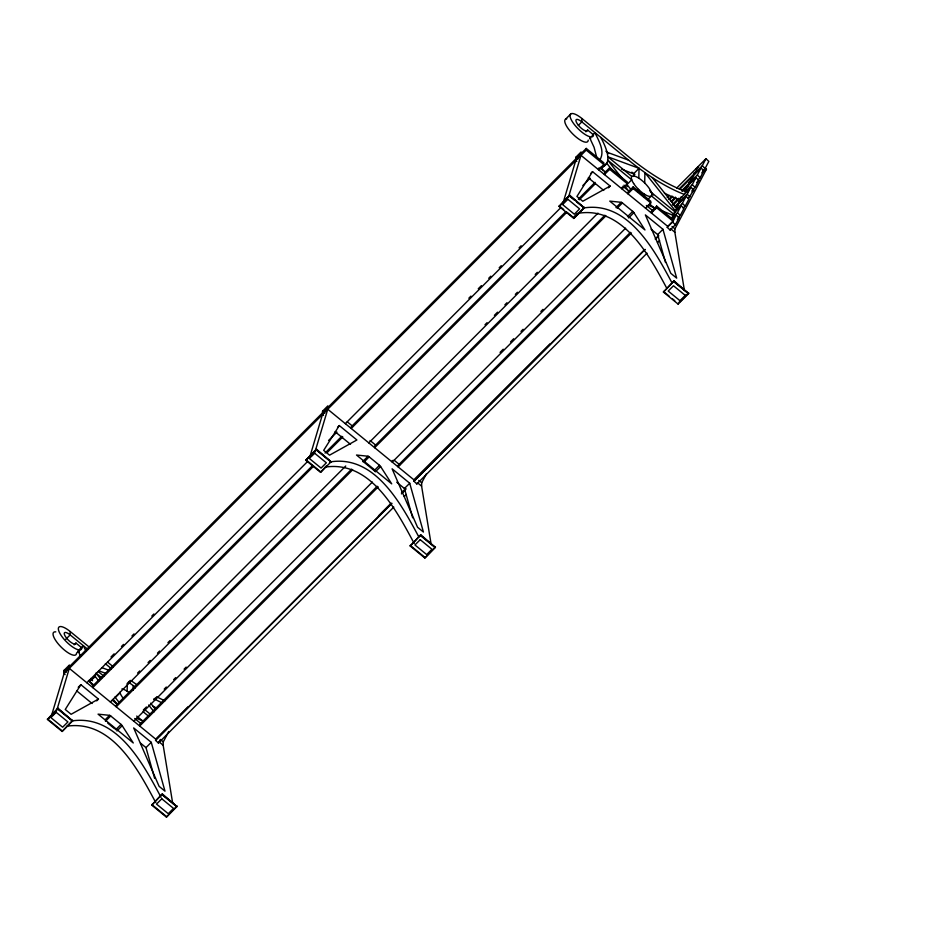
<?xml version="1.0" encoding="UTF-8"?>
<svg xmlns="http://www.w3.org/2000/svg" width="949" height="949" viewBox="0 0 949 949"><rect width="100%" height="100%" fill="white"/><g stroke="black" fill="none" stroke-linecap="round" stroke-linejoin="round"><path stroke-width="1.42" d="M47.45 719.461L58.019 708.251L72.67 720.896L62.124 731.465L47.45 719.461L58.019 708.251M62.124 731.465L72.682 720.267M69.336 666.696L69.384 665.024L64.105 670.314L63.974 673.707L586.209 150.096L586.257 148.424L603.861 162.837L603.813 164.509L598.582 169.752L598.629 168.08M55.801 631.856A15.777 5.077 44.9 0 0 60.712 646.637A15.777 5.077 44.9 0 0 76.537 653.149L81.804 647.859A15.777 5.077 44.9 0 1 69.906 644.94A15.777 5.077 44.9 0 1 58.34 628.641A15.777 5.077 44.9 0 1 70.25 631.559L70.155 634.905L65.766 639.306M127.119 691.192L127.308 684.158M133.145 690.125L133.251 685.617L128.483 682.165M151.757 805.12L162.326 793.91L176.977 806.555L166.431 817.125L151.757 805.12L162.326 793.91M172.73 803.53L163.169 745.238L163.264 741.893L168.732 731.525M166.431 817.125L177 805.926M305.886 460.348L316.456 449.138L331.106 461.783L320.56 472.353L305.886 460.348L316.456 449.138M320.56 472.353L326.326 465.959M322.506 412.874L322.541 411.202L327.82 405.911L327.773 407.584M392.317 460.431L392.269 462.104L625.605 228.175M410.205 546.007L420.763 534.797L435.413 547.431L424.867 558.012L410.205 546.007L420.763 534.797M431.166 544.418L421.605 486.125L421.7 482.78L426.492 473.705M424.867 558.012L435.437 546.814M559.139 206.431L569.708 195.221L584.359 207.867L573.801 218.448L559.139 206.431L569.708 195.221M573.801 218.448L584.37 207.238M575.746 158.958L575.794 157.285L581.073 151.994L581.025 153.667M591.737 136.597L593.493 134.829A15.777 5.077 44.9 0 1 581.583 131.911A15.777 5.077 44.9 0 1 570.029 115.612A15.777 5.077 44.9 0 1 581.939 118.53L581.844 121.875L578.332 125.398M609.721 167.641L604.501 172.884L604.454 174.557L609.685 169.313L609.721 167.641L627.325 182.054L627.289 183.726L622.058 188.981L622.093 187.297M633.197 186.858L627.965 192.101L627.918 193.786L633.149 188.531L633.197 186.858L650.8 201.271L650.753 202.944L645.522 208.199M633.718 176.419L633.79 173.608L639.057 168.317L644.94 172.588L644.679 182.967M638.452 192.089L638.523 189.397M638.807 178.163L639.057 168.317A120.393 38.779 44.9 0 1 628.629 160.179L581.844 121.875A7.889 2.539 44.9 0 0 575.889 120.416A7.889 2.539 44.9 0 0 581.678 128.566A7.889 2.539 44.9 0 0 587.633 130.025L593.493 134.829M644.312 196.894L644.383 194.201M656.661 206.075L651.429 211.33L651.394 213.003L656.625 207.748L656.661 206.075L673.612 219.954M663.446 292.09L674.015 280.88L688.666 293.526L678.12 304.095L663.446 292.09L674.015 280.88M684.419 290.501L674.858 232.22L674.941 228.863L706.436 169.219L704.478 167.617M678.12 304.095L678.132 303.478M51.922 714.217L64.022 673.66L65.125 674.561M57.189 708.927L69.301 668.369L156.063 739.425L155.565 740.386L158.424 743.067L393.811 507.074M309.552 457.809L322.458 414.547L323.562 415.448M315.626 449.814L327.737 409.256L414.499 480.313L414.001 481.273L416.86 483.954L647.052 253.158M562.793 203.893L575.711 160.63L576.814 161.532M568.878 195.897L580.978 155.339L667.752 226.396L667.242 227.357L670.113 230.038L675.391 224.747L679.093 217.736L676.222 215.043L672.046 219.243M678.594 202.303L679.057 201.651M678.499 204.83L676.969 206.657M686.008 188.27L687.503 186.467M679.698 201.437L681.228 199.504M688.784 183.003L690.362 181.129M686.518 189.646L684.976 191.473M693.731 173.643L694.182 172.991M695.89 169.551L696.696 168.483M691.43 180.346L689.947 182.089M693.612 176.194L692.082 178.021M696.4 170.903L694.858 172.754M158.424 743.067L160.322 739.485L163.264 741.893M416.86 483.954L417.489 482.756L421.605 486.125M664.407 193.098A120.393 38.779 44.9 0 0 668.167 194.972L669.294 195.506A120.393 38.779 44.9 0 0 679.33 199.776L680.35 197.843M672.295 216.23L675.308 212.078L651.477 192.564M673.956 213.074L681.121 205.731L683.992 208.412L680.291 215.435L678.191 217.535M679.33 199.776L690.896 187.261L693.766 189.942L688.298 198.732M667.242 227.357L672.521 222.066L676.222 215.043M661.5 210.631L673.517 215.47L672.189 217.997L677.42 212.754L681.121 205.731M675.036 210.737L682.355 203.394L686.068 196.372L688.938 199.053L685.225 206.075L683.138 208.175M674.632 206.87L687.195 194.284L690.896 187.261M684.917 192.018L692.248 184.675L695.949 177.653L698.82 180.334L695.107 187.356L691.975 190.5M681.619 190.796L697.313 175.055L701.026 168.044L703.897 170.725L700.184 177.748L698.096 179.835M679.235 188.827L702.26 165.743L705.961 158.72L708.832 161.401L705.131 168.424L702.485 171.069M670.113 230.038L670.741 228.851L674.858 232.22M80.855 684.68L65.244 709.484L71.104 714.289L98.459 699.093L80.855 684.68L78.221 687.325M339.291 425.555L323.68 450.372L329.54 455.176L356.895 439.98L339.291 425.555L337.536 427.323M592.544 171.65L576.933 196.455L582.793 201.259L610.148 186.063L592.544 171.65L590.788 173.406M675.973 207.309L676.767 206.858M599.934 159.764C605.284 151.081 598.594 140.713 594.999 132.646L592.366 135.292M676.174 207.036L676.696 206.431M676.234 208.922L676.174 208.59M684.727 191.224L685.415 190.488M692.521 177.024L690.943 178.91L691.904 178.198M687.135 187.38L688.642 185.458L687.776 186.182M696.993 168.685L698.523 166.739L697.634 167.498M565.64 119.111L570.918 113.821M74.176 644.822L75.944 643.054L81.804 647.859M585.865 131.792L587.633 130.025M78.921 650.089L83.322 645.676L85.956 651.038M64.022 672.034L586.257 148.424M48.494 718.263L57.735 709.01L71.661 720.421M306.93 459.15L316.171 449.897L329.03 460.419M560.183 205.233L569.412 195.98L574.774 200.369M52.871 715.155L56.382 711.631M110.997 656.993L114.141 653.837M121.46 646.494L123.56 644.407M131.923 636.008L134.023 633.908M151.804 616.079L153.892 613.979M311.308 456.042L314.819 452.519M468.842 298.211L470.929 296.112M478.26 288.769L481.404 285.625M488.723 278.282L490.811 276.183M499.186 267.784L501.274 265.684M519.067 247.855L521.155 245.755M86.893 682.782L307.63 461.475M328.556 440.502L336.919 432.103M345.329 423.669L560.871 207.57M582.852 185.541L590.171 178.198M93.393 686.151L89.752 681.548L95.03 676.257A65.552 21.115 44.9 0 0 95.979 673.387M603.267 170.82L601.441 168.519L606.719 163.228L614.003 172.445M312.494 465.651L92.812 685.913L92.765 687.586L313.502 466.279M325.044 453.064L341.782 436.291M565.734 211.746L351.249 426.801L351.201 428.474L566.743 212.374M578.297 199.16L595.035 182.374M327.097 452.649L342.791 436.908M579.293 199.788L594.987 184.047M574.121 216.645L577.194 213.561M96.703 700.848L98.459 699.093M608.392 187.819L610.148 186.063M127.142 683.553L130.286 680.397M137.605 673.055L139.705 670.967M148.068 662.568L150.167 660.468M157.487 653.126L159.574 651.038M167.949 642.639L170.037 640.539M484.986 324.772L487.074 322.672M494.405 315.329L497.537 312.185M504.868 304.843L506.956 302.743M515.331 294.344L517.419 292.256M535.212 274.415L537.3 272.316M110.369 701.999L345.744 466.006M368.805 442.886L597.941 213.145M115.636 697.23L120.025 692.829M626.435 185.091L631.714 179.8L607.704 160.144A63.832 20.558 44.9 0 0 607.787 156.787A65.564 21.115 44.9 0 0 606.992 152.208L628.629 160.179M351.652 469.138L116.276 705.131L116.229 706.803L352.66 469.767M604.904 215.233L374.713 446.018L374.665 447.691L605.901 215.85M105.173 719.757L109.574 715.344A1.969 0.641 44.9 0 1 110.725 715.973L121.057 724.419A1.969 0.641 44.9 0 1 122.184 725.677L133.275 742.972L98.067 714.146L109.574 715.344M362.732 461.522L368.01 456.232A1.969 0.641 44.9 0 1 369.161 456.86L379.493 465.307A1.969 0.641 44.9 0 1 380.62 466.564L391.712 483.86L356.504 455.034L368.01 456.232M615.984 207.606L621.263 202.315A1.969 0.641 44.9 0 1 622.414 202.944L632.734 211.39A1.969 0.641 44.9 0 1 633.873 212.647L644.964 229.955L609.756 201.117L621.263 202.315M105.446 721.264L110.725 715.973M369.161 456.86L363.894 462.139L374.214 470.597L379.493 465.307M617.135 208.234L622.414 202.944M115.778 729.71L121.057 724.419M627.467 216.68L632.734 211.39M116.917 730.967L122.184 725.677M375.353 471.855L380.62 466.564M628.606 217.938L633.873 212.647M647.882 199.444L651.394 195.909L674.051 214.462M143.299 710.113L146.431 706.958M153.75 699.615L155.85 697.527M164.213 689.128L166.312 687.029M173.631 679.686L175.719 677.598M184.094 669.199L186.182 667.1M500.087 352.387L503.219 349.232M510.55 341.889L513.682 338.746M521.013 331.403L523.101 329.303M540.894 311.474L542.982 309.374M133.833 721.216L372.352 482.08M377.216 486.256L139.74 724.348L139.705 726.021L378.224 486.884M630.468 232.351L398.189 465.235L398.141 466.908L631.465 232.98M667.242 197.546L669.33 195.447M676.661 188.104L705.961 158.72M668.772 199.314L671.904 196.17M669.626 199.515L672.77 196.372M680.089 189.029L701.026 168.044M671.157 201.295L675.344 197.095M671.88 201.793L676.068 197.594M682.343 191.295L695.949 177.653M701.797 172.825L703.897 170.725M704.68 170.974L706.436 169.219M672.355 204.616L678.642 198.317M673.019 205.186L679.306 198.887M696.72 182.433L698.82 180.334M675.605 206.87L686.068 196.372M692.011 191.71L693.766 189.942M154.616 778.31L145.992 747.622L151.259 742.332L133.667 727.919L159.112 786.353L164.984 791.158L151.259 742.332M412.661 517.798L404.428 488.498L409.707 483.219L392.103 468.806L417.548 527.241L423.42 532.045L409.707 483.219M665.51 262.493L657.681 234.593L662.948 229.302L645.356 214.889L670.801 273.324L676.673 278.128L662.948 229.302M414.001 479.684L550.112 343.787M156.692 738.227L188.08 706.768M378.473 515.876L391.024 503.29M401.486 492.792L404.63 489.648M156.063 739.425L391.439 503.433M401.901 492.946L406.089 488.747M414.499 480.313L644.691 249.516M655.154 239.029L658.298 235.886M667.752 226.396L672.983 221.153L656.625 207.748M155.565 740.386L391.984 503.338M401.403 493.895L405.579 489.708M414.001 481.273L645.225 249.433M655.688 238.934L658.831 235.791M677.337 219.492L679.093 217.736M404.262 496.588L406.362 494.488M657.515 242.671L659.602 240.572M679.46 301.272L685.617 295.103M679.093 302.506L688.689 292.897M696.768 168.91L695.961 169.598M694.656 172.955L693.802 173.691M692.663 176.882L693.577 176.099M690.504 180.974L691.418 180.191M689.745 182.291L688.832 183.062M686.934 187.582L686.103 188.305M685.569 190.334L686.471 189.551M679.52 201.615L678.689 202.339M677.539 205.542L678.44 204.77M582.733 208.128C627.87 200.203 654.288 249.848 672.141 283.122M577.466 213.418C622.591 205.482 649.009 255.139 666.862 288.413M329.481 462.044C374.618 454.108 401.036 503.765 418.889 537.039M325.4 467.062C370.608 460.526 396.279 510.147 414.238 543.528M72.231 720.884C117.439 714.348 143.121 763.981 161.069 797.35M66.964 726.175C112.172 719.639 137.842 769.259 155.802 802.64M639.057 168.317L607.787 156.787L631.797 176.455M621.548 169.1L634.893 174.426M102.065 667.728L108.827 670.219M98.826 670.824L105.624 673.327M648.143 205.257L656.162 208.483M670.255 218.329L672.936 219.409M136.466 718.286L143.133 720.979M161.757 702.711L161.828 702.746A120.393 38.779 44.9 0 1 154.129 698.784M157.048 708.274L156.49 708.001A120.393 38.779 44.9 0 1 152.73 706.127M684.597 194.486A120.393 38.779 44.9 0 1 674.573 190.227L673.446 189.681A120.393 38.779 44.9 0 1 652.26 177.57L644.94 172.682L675.724 211.307M135.209 686.981L133.251 685.712L135.066 687.989M581.939 118.53L627.965 156.217A120.393 38.779 44.9 0 0 673.529 186.336L674.656 186.87A120.393 38.779 44.9 0 0 687.978 192.267M590.064 138.21L590.741 138.768M605.913 151.188L608.843 153.584M586.209 150.096L603.813 164.509M609.685 169.313L627.289 183.726M633.149 188.531L650.753 202.944M649.519 203.988L655.178 208.626M605.794 172.243L600.1 167.582A79.087 25.469 44.9 0 0 606.802 163.299M622.876 186.229L628.57 190.891L624.015 185.126M646.364 205.47L653.054 210.939M672.011 226.467L674.941 228.863M575.794 157.285L577.988 159.088M588.368 177.843L603.766 190.452M651.073 229.183L657.681 234.593M569.685 195.85L584.359 207.867M576.921 202.125L583.35 207.392M674.004 281.509L688.666 293.526M673.731 281.639L687.669 293.051M685.214 295.376L673.482 285.768L668.203 291.058L679.935 300.667M559.151 205.803L563.67 209.504M567.051 212.268L573.825 217.819M663.47 291.462L669.104 296.076M672.497 298.852L674.751 300.703M347.239 421.807L352.945 426.481M370.074 440.514L375.792 445.188M394.06 460.158L399.778 464.832M418.758 480.384L421.7 482.78M322.541 411.202L324.831 413.076M335.116 431.748L350.525 444.357M396.729 482.199L404.428 488.498M316.432 449.767L331.106 461.783M420.751 535.426L435.413 547.431M420.478 535.544L434.417 546.956M305.898 459.719L320.572 471.724M410.217 545.378L424.879 557.383M70.25 631.559L89.42 647.265M107.64 662.177L113.394 666.886M87.699 649.258L70.155 634.905A7.889 2.539 44.9 0 0 64.212 633.446A7.889 2.539 44.9 0 0 69.989 641.595A7.889 2.539 44.9 0 0 75.944 643.054M105.363 663.731L111.448 668.713M78.376 651.239L79.396 652.07M98.388 671.69L104.105 676.376M144.331 709.306L150.001 713.956M101.733 677.847L96.027 673.173L100.523 678.867M143.109 711.726L148.768 716.365M136.692 716.08L143.489 721.655M88.411 680.599L94.105 685.273M112.326 700.196L116.881 703.921L113.239 699.306M134.687 718.5L141.365 723.968M159.052 741.869L163.169 745.238M64.105 670.314L66.3 672.106M76.679 690.86L92.089 703.482M140.488 743.114L145.992 747.622M107.747 723.138L114.627 728.773M57.996 708.879L72.67 720.896M162.315 794.538L176.977 806.555M162.042 794.669L175.98 806.069M47.462 718.832L62.136 730.849M151.781 804.491L166.443 816.496M702.26 165.743L705.131 168.424M697.313 175.055L700.184 177.748M692.248 184.675L695.107 187.356M687.195 194.284L690.053 196.965M682.355 203.394L685.225 206.075M677.42 212.754L680.291 215.435M672.521 222.066L675.391 224.747M652.26 177.57L677.788 209.61M649.626 190.476L653.244 195.02M150.606 703.185L155.162 708.903M148.637 705.024L154.07 711.845M607.704 160.144L622.093 178.353M626.589 184.047L631.085 189.741M114.9 697.076L119.396 702.758M98.672 680.872L95.03 676.257A79.087 25.469 44.9 0 1 88.945 680.421M90.748 678.464L92.551 680.741M589.732 137.937L594.062 147.261L596.624 157.048M78.043 650.967L80.677 656.328M123.5 698.689A13.808 4.448 44.9 0 1 119.847 692.248M121.887 688.974A13.808 4.448 44.9 0 1 129.527 692.924M90.428 679.911A65.552 21.115 44.9 0 1 89.752 681.548M164.972 700.837A120.393 38.779 44.9 0 1 162.967 699.899L161.852 699.366A120.393 38.779 44.9 0 1 156.621 696.732M136.929 684.763A120.393 38.779 44.9 0 1 131.057 680.635M600.812 137.427A79.123 25.481 44.9 0 1 607.075 152.255M633.79 173.608A120.393 38.779 44.9 0 1 631.832 172.137M627.111 186.645A13.808 4.448 44.9 0 1 626.85 186.099M588.214 140.12A15.777 5.077 44.9 0 1 572.971 134.177A15.777 5.077 44.9 0 1 566.755 118.803M607.704 160.31A65.564 21.115 44.9 0 1 606.708 163.382M601.524 168.59A79.087 25.469 44.9 0 1 600.99 169.373M601.702 167.997A65.552 21.115 44.9 0 1 601.441 168.519M681.809 197.273A120.393 38.779 44.9 0 1 680.908 196.965M374.369 470.74A1.969 0.641 44.9 0 1 374.843 471.202M362.969 461.582A1.969 0.641 44.9 0 1 363.253 461.7M56.181 712.319L50.902 717.61L62.646 727.219L67.913 721.928L56.181 712.319M314.617 453.207L309.338 458.486L321.082 468.094L326.349 462.815L314.617 453.207M567.87 199.29L562.591 204.581L574.323 214.189L579.602 208.899L567.87 199.29M161.793 798.797L156.514 804.088L168.246 813.696L173.525 808.406L161.793 798.797M420.229 539.684L414.95 544.975L426.682 554.584L431.961 549.293L420.229 539.684M901.159 835.156L901.159 835.156M633.635 183.501A13.808 4.448 44.9 0 0 651.192 196.087A13.808 4.448 44.9 0 0 639.97 178.958A13.808 4.448 44.9 0 0 633.635 183.501"/></g></svg>
